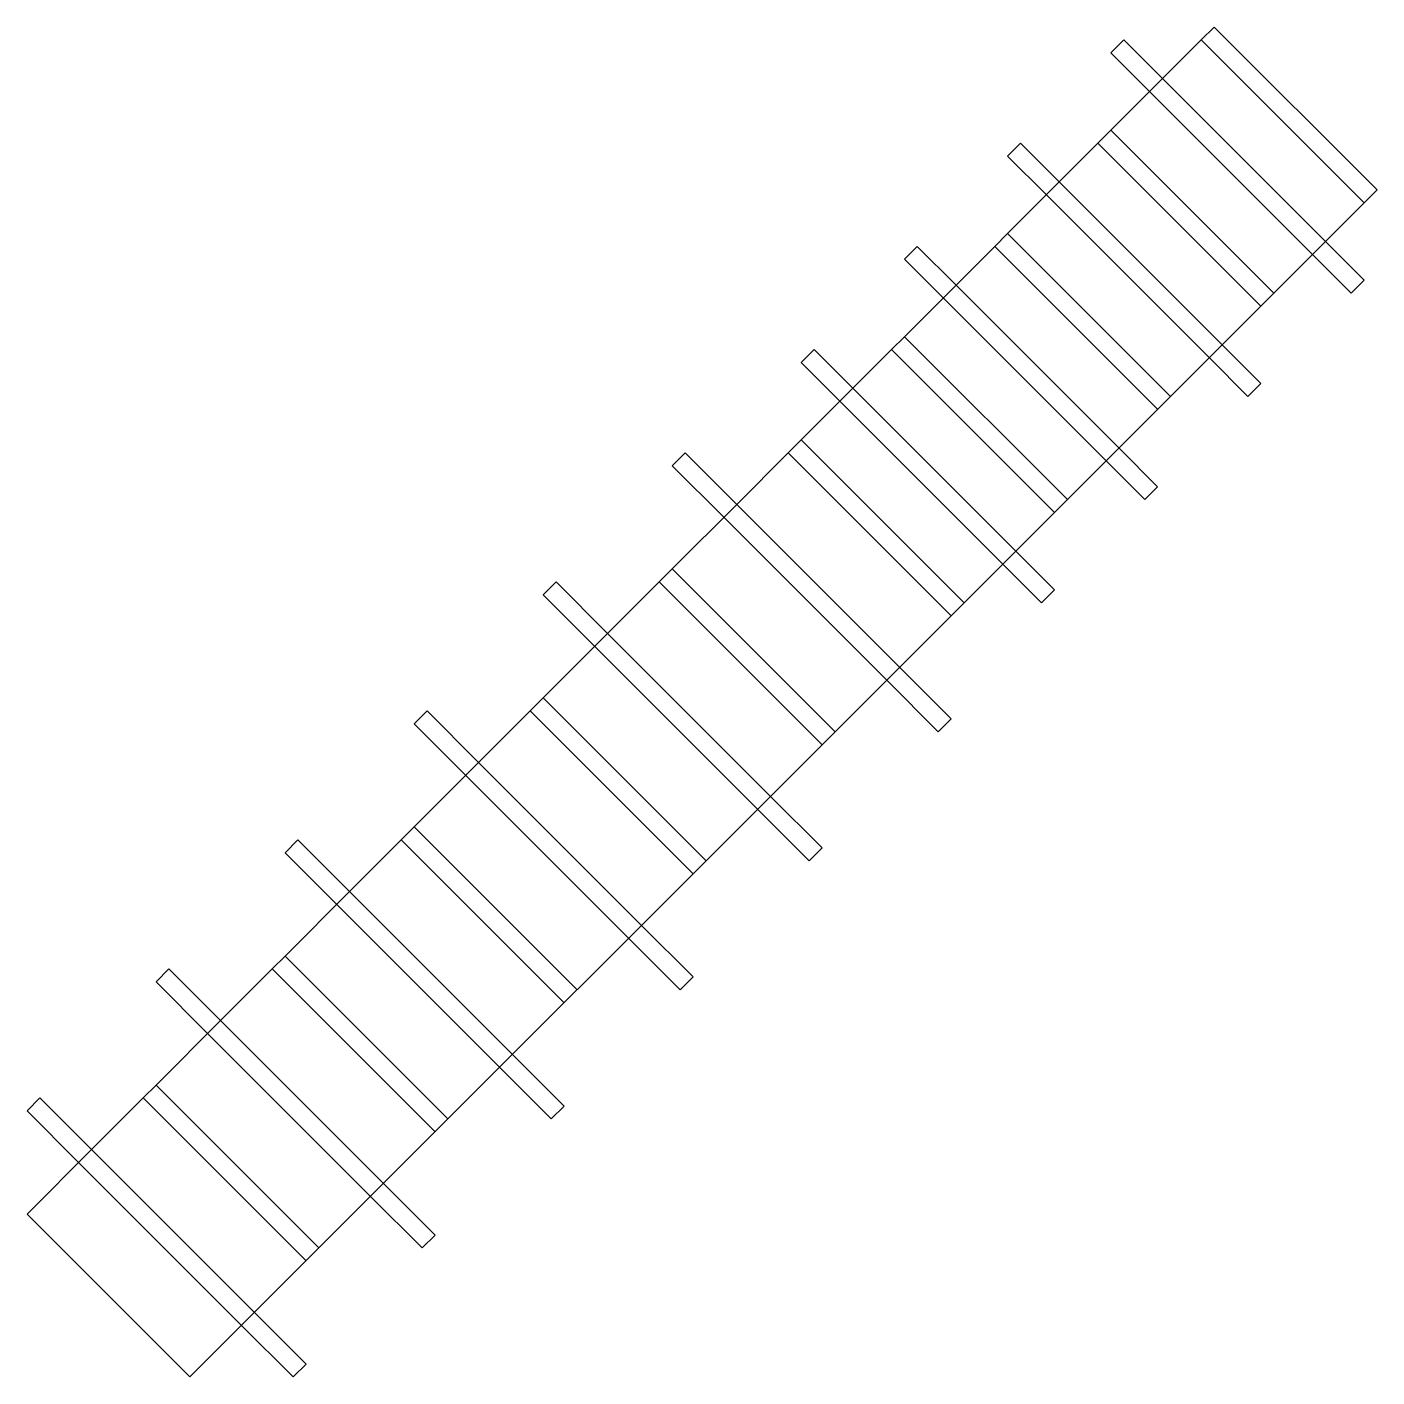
# Model space of a CAD drawing. Header units: millimetres. Extents: x -3364 to -2920, y 357 to 801.
import ezdxf

# ---------------------------------------------------------------- set-up
doc = ezdxf.new("R2010")
doc.units = ezdxf.units.MM
doc.header["$MEASUREMENT"] = 0
doc.layers.add('CORTE', color=1, linetype='Continuous')

msp = doc.modelspace()

# ---------------------------------------------------------------- linework, layer by layer
at = {"layer": 'CORTE'}
for p, q in [((-2990.27, 783.56), (-3002.99, 796.29)), ((-2994.51, 779.32), (-3007.24, 792.05)), ((-2990.27, 783.56), (-3007.24, 766.59)), ((-3024.21, 749.62), (-3036.93, 762.35)), ((-3028.45, 745.38), (-3041.18, 758.1)), ((-3024.21, 749.62), (-3041.18, 732.65)), ((-3058.15, 715.68), (-3070.88, 728.41)), ((-2923.97, 717.27), (-2936.7, 730)), ((-3062.39, 711.44), (-3075.12, 724.16)), ((-2928.22, 713.03), (-2940.94, 725.75)), ((-3058.15, 715.68), (-3075.12, 698.71)), ((-3092.09, 681.74), (-3104.82, 694.47)), ((-2957.92, 683.33), (-2970.64, 696.06)), ((-3096.33, 677.5), (-3109.06, 690.22)), ((-2962.16, 679.09), (-2974.89, 691.81)), ((-2991.86, 649.39), (-3004.58, 662.12)), ((-3130.27, 643.55), (-3147.24, 660.52)), ((-2996.1, 645.15), (-3008.83, 657.87)), ((-3134.51, 639.31), (-3151.48, 656.28)), ((-3130.27, 643.55), (-3151.48, 622.34)), ((-3025.8, 615.45), (-3038.52, 628.17)), ((-3030.04, 611.2), (-3042.77, 623.93)), ((-3172.7, 601.13), (-3189.67, 618.1)), ((-3176.94, 596.89), (-3193.91, 613.86)), ((-3172.7, 601.13), (-3193.91, 579.92)), ((-3059.74, 573.02), (-3076.71, 589.99)), ((-3063.98, 568.78), (-3080.95, 585.75)), ((-3215.12, 558.7), (-3232.09, 575.67)), ((-3219.37, 554.46), (-3236.34, 571.43)), ((-3215.12, 558.7), (-3236.34, 537.49)), ((-3102.16, 530.59), (-3119.13, 547.56)), ((-3106.41, 526.35), (-3123.38, 543.32)), ((-3257.55, 516.28), (-3274.52, 533.25)), ((-3261.79, 512.03), (-3278.76, 529)), ((-3257.55, 516.28), (-3278.76, 495.06)), ((-3144.59, 488.17), (-3161.56, 505.14)), ((-3148.83, 483.93), (-3165.8, 500.9)), ((-3299.98, 473.85), (-3316.95, 490.82)), ((-3304.22, 469.61), (-3321.19, 486.58)), ((-3299.98, 473.85), (-3321.19, 452.64)), ((-3187.02, 445.74), (-3203.99, 462.71)), ((-3191.26, 441.5), (-3208.23, 458.47)), ((-3342.4, 431.42), (-3359.37, 448.39)), ((-3346.64, 427.18), (-3363.61, 444.15)), ((-3342.4, 431.42), (-3363.61, 410.21)), ((-3229.44, 403.32), (-3246.41, 420.29)), ((-3233.68, 399.07), (-3250.65, 416.04)), ((-3271.87, 360.89), (-3288.84, 377.86)), ((-3276.11, 356.65), (-3293.08, 373.62))]:
    msp.add_line(p, q, dxfattribs=at)
for points in [[(-2919.73, 746.97), (-2973.3, 800.53), (-2977.54, 796.29), (-2923.97, 742.73)], [(-3002.99, 796.29), (-3007.24, 792.05)], [(-2977.54, 796.29), (-2990.27, 783.56)], [(-2923.97, 742.72), (-2977.54, 796.29)], [(-2936.7, 730), (-2990.27, 783.56)], [(-2994.51, 779.32), (-2940.94, 725.75)], [(-3007.24, 766.59), (-3011.48, 762.35), (-2957.91, 708.78)], [(-3007.24, 766.59), (-2953.67, 713.03)], [(-3036.93, 762.35), (-3041.18, 758.1)], [(-3011.48, 762.35), (-3024.21, 749.62)], [(-2957.92, 708.78), (-3011.48, 762.35)], [(-3109.06, 664.77), (-3055.49, 611.2), (-2919.73, 746.97)], [(-2970.64, 696.06), (-3024.21, 749.62)], [(-3028.45, 745.38), (-2974.89, 691.81)], [(-3041.18, 732.65), (-3045.42, 728.41), (-2991.86, 674.84)], [(-3041.18, 732.65), (-2987.61, 679.09)], [(-3070.88, 728.41), (-3075.12, 724.16)], [(-3045.42, 728.41), (-3058.15, 715.68)], [(-2991.86, 674.84), (-3045.42, 728.41)], [(-3004.58, 662.12), (-3058.15, 715.68)], [(-2928.22, 713.03), (-2923.97, 717.27)], [(-3062.39, 711.44), (-3008.83, 657.87)], [(-3075.12, 698.71), (-3079.36, 694.47), (-3025.8, 640.9)], [(-3075.12, 698.71), (-3021.55, 645.15)], [(-3104.82, 694.47), (-3109.06, 690.22)], [(-3079.36, 694.47), (-3092.09, 681.74)], [(-3025.8, 640.9), (-3079.36, 694.47)], [(-3092.09, 681.74), (-3113.3, 660.53), (-3059.74, 606.96)], [(-3038.52, 628.17), (-3092.09, 681.74)], [(-2962.16, 679.09), (-2957.92, 683.33)], [(-3096.33, 677.5), (-3042.77, 623.93)], [(-3147.24, 660.52), (-3151.48, 656.28)], [(-3059.74, 606.96), (-3113.3, 660.52), (-3130.27, 643.55)], [(-2996.1, 645.14), (-2991.86, 649.39)], [(-3134.51, 639.31), (-3080.95, 585.75)], [(-3076.71, 589.99), (-3130.27, 643.55)], [(-3151.48, 622.34), (-3155.73, 618.1), (-3102.16, 564.54)], [(-3151.48, 622.34), (-3097.92, 568.78)], [(-3189.67, 618.1), (-3193.91, 613.86)], [(-3102.16, 564.54), (-3155.73, 618.1), (-3172.7, 601.13)], [(-3030.04, 611.2), (-3025.8, 615.45)], [(-3363.61, 410.21), (-3310.05, 356.65), (-3055.49, 611.2)], [(-3119.13, 547.56), (-3172.7, 601.13)], [(-3176.94, 596.89), (-3123.38, 543.32)], [(-3193.91, 579.92), (-3198.15, 575.67), (-3144.59, 522.11)], [(-3193.91, 579.92), (-3140.35, 526.35)], [(-3232.09, 575.67), (-3236.34, 571.43)], [(-3144.59, 522.11), (-3198.15, 575.67), (-3215.12, 558.7)], [(-3063.98, 568.78), (-3059.74, 573.02)], [(-3161.56, 505.14), (-3215.12, 558.7)], [(-3219.37, 554.46), (-3165.8, 500.9)], [(-3236.34, 537.49), (-3240.58, 533.25), (-3187.02, 479.68)], [(-3236.34, 537.49), (-3182.77, 483.93)], [(-3274.52, 533.25), (-3278.76, 529)], [(-3187.02, 479.68), (-3240.58, 533.25), (-3257.55, 516.28)], [(-3106.41, 526.35), (-3102.16, 530.59)], [(-3203.99, 462.71), (-3257.55, 516.28)], [(-3261.79, 512.03), (-3208.23, 458.47)], [(-3278.76, 495.06), (-3283, 490.82), (-3229.44, 437.26)], [(-3278.76, 495.06), (-3225.2, 441.5)], [(-3316.95, 490.82), (-3321.19, 486.58)], [(-3229.44, 437.26), (-3283.01, 490.82), (-3299.98, 473.85)], [(-3148.83, 483.93), (-3144.59, 488.17)], [(-3246.41, 420.29), (-3299.98, 473.85)], [(-3304.22, 469.61), (-3250.65, 416.04)], [(-3359.37, 448.39), (-3363.61, 444.15)], [(-3271.87, 394.83), (-3325.43, 448.39), (-3342.4, 431.42)], [(-3321.19, 452.64), (-3325.43, 448.4), (-3271.87, 394.83)], [(-3321.19, 452.64), (-3267.63, 399.07)], [(-3191.26, 441.5), (-3187.02, 445.74)], [(-3288.84, 377.86), (-3342.4, 431.42)], [(-3346.64, 427.18), (-3293.08, 373.62)], [(-3233.68, 399.07), (-3229.44, 403.32)], [(-3276.11, 356.65), (-3271.87, 360.89)]]:
    msp.add_lwpolyline(points, dxfattribs=at)

doc.saveas('drawing.dxf')
